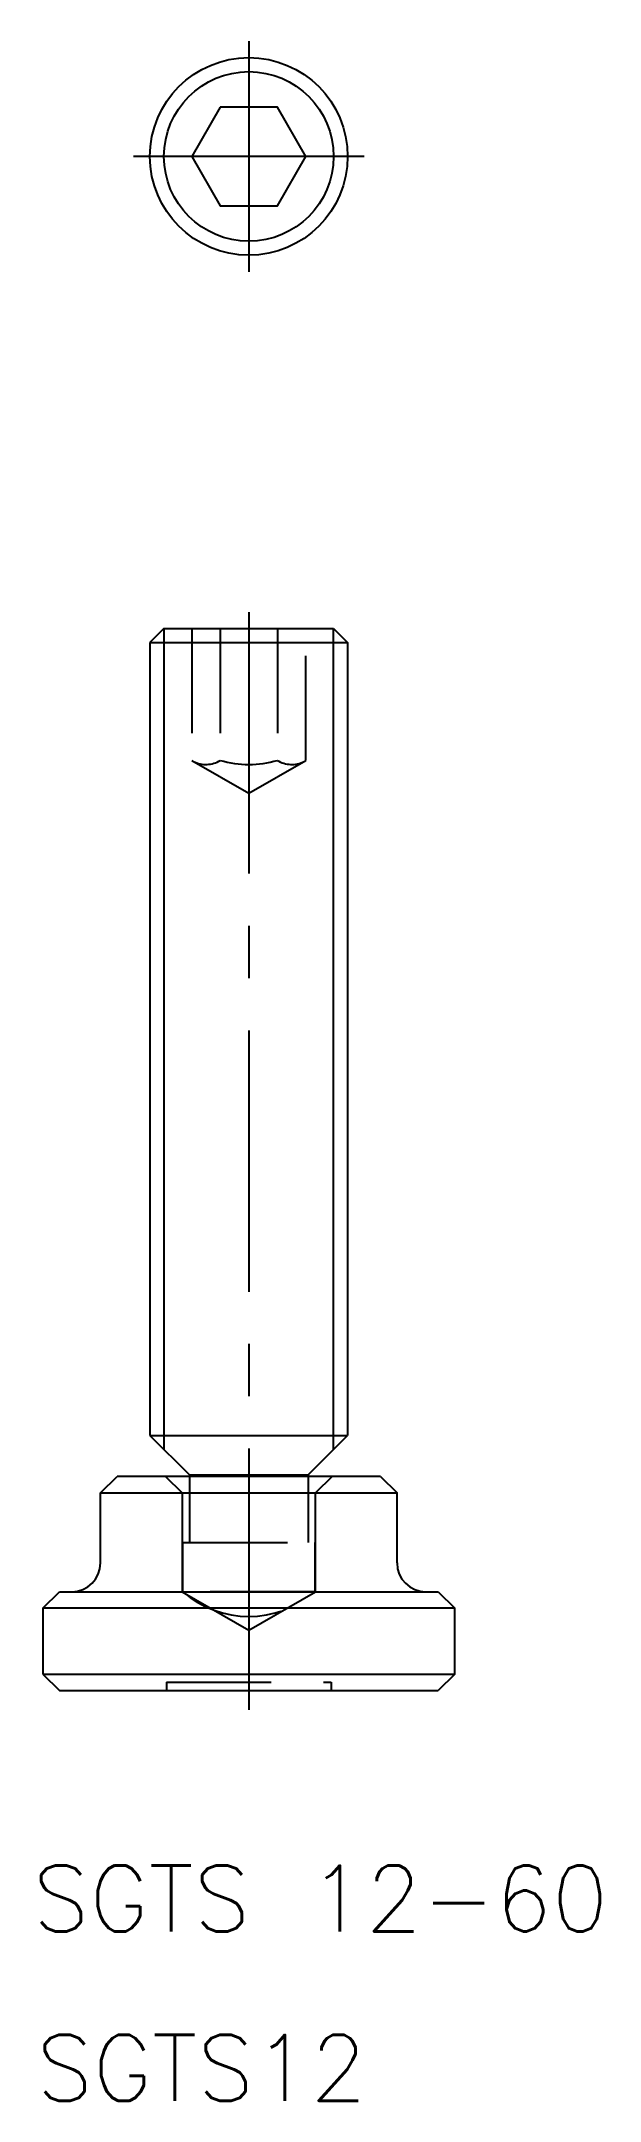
# Model space of a CAD drawing. Extents: x 102 to 136, y 87 to 212.
import ezdxf
from ezdxf.enums import TextEntityAlignment as Align

# ---------------------------------------------------------------- set-up
doc = ezdxf.new("R2010")
doc.units = 0
doc.header["$LTSCALE"] = 0.5
doc.linetypes.add('CENTER', pattern=[50.8, 31.75, -6.35, 6.35, -6.35])
doc.linetypes.add('DASHED', pattern=[19.05, 12.7, -6.35])
doc.layers.get('0').update_dxf_attribs({"linetype": 'CONTINUOUS'})
doc.layers.add('CENTER', color=1, linetype='CENTER')
doc.layers.add('NOTE', color=9, linetype='CONTINUOUS')
doc.styles.get("Standard").update_dxf_attribs({"font": 'txt.shx'})

msp = doc.modelspace()

# ---------------------------------------------------------------- linework, layer by layer
for p, q in [((109.212523, 176.176706), (108.362523, 175.326706)), ((108.362523, 175.326706), (108.362523, 127.176506)), ((108.362523, 175.326706), (120.362023, 175.326706)), ((109.212523, 176.176706), (119.512023, 176.176706)), ((119.512023, 176.176706), (120.362023, 175.326706)), ((120.362023, 175.326706), (120.362023, 127.176506)), ((109.212523, 163.714156), (109.212523, 163.714256)), ((109.212523, 151.251606), (109.212623, 151.251606)), ((108.362523, 127.176506), (120.362023, 127.176506)), ((108.362523, 127.176506), (110.762523, 124.776506)), ((117.962023, 124.776506), (120.362023, 127.176506)), ((105.362023, 123.676478), (106.362023, 124.676479)), ((122.362023, 124.676476), (106.362023, 124.676476)), ((110.762523, 124.776506), (117.962023, 124.776506)), ((110.762523, 124.776506), (110.762523, 124.676476)), ((117.962023, 124.776506), (117.962023, 124.676476)), ((122.362023, 124.676478), (123.362023, 123.676478)), ((105.362023, 123.676476), (123.362023, 123.676476)), ((105.362023, 119.426476), (105.362023, 123.676476)), ((123.362023, 119.426476), (123.362023, 123.676476)), ((101.862023, 116.676476), (102.862023, 117.676476)), ((102.862023, 117.676476), (125.862023, 117.676476)), ((125.862023, 117.676476), (126.862023, 116.676476)), ((126.862023, 116.676476), (101.862023, 116.676476)), ((101.862023, 116.676476), (101.862023, 112.676476)), ((126.862023, 112.676476), (126.862023, 116.676476)), ((101.862023, 112.676476), (126.862023, 112.676476)), ((101.862023, 112.676476), (102.862023, 111.676476)), ((126.862023, 112.676476), (125.862023, 111.676476)), ((102.862023, 111.676476), (125.862023, 111.676476))]:
    msp.add_line(p, q)
at = {"color": 3}
for p, q in [((109.212523, 176.176706), (109.212523, 126.326506)), ((119.512023, 126.326506), (119.512023, 176.176706))]:
    msp.add_line(p, q, dxfattribs=at)
at = {"color": 3, "linetype": 'DASHED'}
for p, q in [((110.898423, 176.176706), (110.898423, 168.176706)), ((112.630023, 176.176706), (112.630023, 168.176706)), ((116.095023, 176.176706), (116.095023, 168.176706)), ((117.827023, 168.176706), (117.827023, 176.176706)), ((110.898423, 168.176706), (114.362023, 166.176706)), ((114.362023, 166.176706), (117.827023, 168.176706)), ((109.312023, 124.676478), (110.312023, 123.676478)), ((110.762523, 124.676476), (110.762523, 120.676506)), ((117.962023, 124.676476), (117.962023, 120.676506)), ((119.412023, 124.676479), (118.412023, 123.676477)), ((110.312023, 123.676476), (110.312023, 117.676476)), ((118.412023, 117.676476), (118.412023, 123.676476)), ((110.362523, 120.676506), (118.362023, 120.676506)), ((110.362523, 117.676506), (110.362523, 120.676506)), ((118.362023, 120.676506), (118.362023, 117.676506)), ((110.312013, 117.676466), (114.362019, 115.338166)), ((118.362023, 117.676506), (110.362523, 117.676506)), ((114.362014, 115.338176), (118.412013, 117.676476)), ((109.362023, 112.176476), (119.362023, 112.176476)), ((109.362023, 112.176476), (109.362023, 111.676476)), ((119.362023, 112.176476), (119.362023, 111.676476))]:
    msp.add_line(p, q, dxfattribs=at)
msp.add_lwpolyline([(112.630023, 207.859141), (110.898423, 204.859141), (112.630023, 201.859141), (116.095023, 201.859141), (117.827023, 204.859141), (116.095023, 207.859141), (112.630023, 207.859141)])
msp.add_circle((114.362023, 204.859141), 6)
at = {"color": 3}
msp.add_circle((114.362023, 204.859141), 5.15, dxfattribs=at)
at = {"color": 3, "linetype": 'DASHED'}
for centre, radius, start, end in [((111.764023, 169.547706), 1.62175, 242.27698, 302.277006), ((114.362023, 174.036706), 6.11112, 253.535028, 286.464975), ((116.961023, 169.547706), 1.62175, 237.722997, 297.723022), ((114.362023, 122.259806), 6.08333, 228.887987, 311.112015)]:
    msp.add_arc(centre, radius, start, end, dxfattribs=at)
for centre, start, end in [((103.612023, 119.426476), 270, 0), ((125.112023, 119.426476), 180, 270)]:
    msp.add_arc(centre, 1.75, start, end)
at = {"layer": 'CENTER'}
for p, q in [((114.362023, 211.859141), (114.362023, 197.859141)), ((121.362023, 204.859141), (107.362523, 204.859141)), ((114.362023, 177.176706), (114.362023, 110.277316))]:
    msp.add_line(p, q, dxfattribs=at)

# ---------------------------------------------------------------- texts
at = {"layer": 'NOTE'}
for s, p in [('SGTS 12-60', (118.713898, 95.846968)), ('SGTS12', (111.494193, 85.555787))]:
    msp.add_text(s, height=4, dxfattribs=at).set_placement(p, align=Align.BOTTOM_CENTER)

doc.saveas('drawing.dxf')
